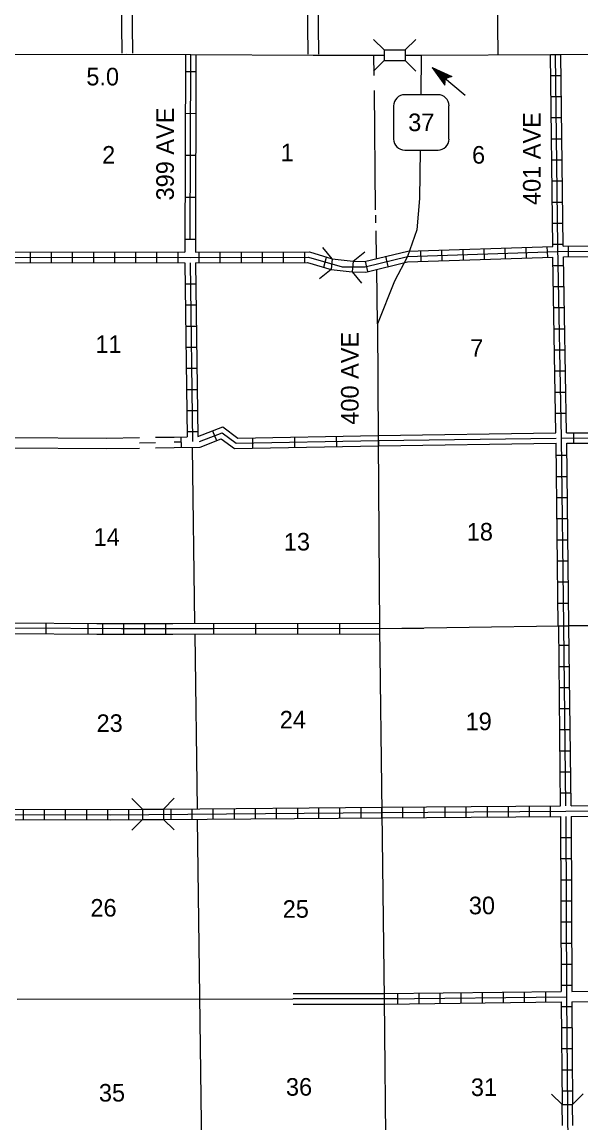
# Model space of a CAD drawing. Extents: x 1590636 to 2162085, y 16166019 to 16543965.
# Drawn here: x 1832407 to 1848298, y 16280330 to 16311631 of the extents above; entities that cross this region are included whole.
import ezdxf

# ---------------------------------------------------------------- set-up
doc = ezdxf.new("R2010")
doc.units = 0
for name, color, linetype in [('L10', 7, 'Continuous'), ('L11', 7, 'Continuous'), ('L13', 7, 'Continuous'), ('L14', 7, 'Continuous'), ('L18', 7, 'Continuous'), ('L28', 7, 'Continuous'), ('L3', 7, 'Continuous'), ('L30', 7, 'Continuous'), ('L50', 7, 'Continuous'), ('L8', 7, 'Continuous'), ('L9', 7, 'Continuous')]:
    doc.layers.add(name, color=color, linetype=linetype)

msp = doc.modelspace()

# ---------------------------------------------------------------- linework, layer by layer
at = {"layer": 'L10'}
for points in [[(1842535, 16299879), (1847586, 16299954)], [(1842537, 16299579), (1847594, 16299654)]]:
    msp.add_lwpolyline(points, dxfattribs=at)
at = {"layer": 'L11'}
for p, q in [((1840116, 16284008), (1842702, 16284012)), ((1840117, 16283708), (1842703, 16283712))]:
    msp.add_line(p, q, dxfattribs=at)
for points in [[(1832053, 16299821), (1834810, 16299804), (1835743, 16299818)], [(1836197, 16299824), (1836728, 16299832)], [(1832053, 16299521), (1834811, 16299504), (1835748, 16299518)], [(1836197, 16299526), (1836729, 16299534)]]:
    msp.add_lwpolyline(points, dxfattribs=at)
at = {"layer": 'L13'}
for p, q in [((1842419, 16310111), (1842411, 16310687)), ((1842461, 16306289), (1842427, 16309688)), ((1842469, 16305924), (1842469, 16306142)), ((1842486, 16304904), (1842477, 16305696)), ((1842511, 16303054), (1842494, 16304596)), ((1837319, 16294529), (1837253, 16299537)), ((1847953, 16294470), (1852936, 16294504)), ((1837395, 16289261), (1837328, 16294229)), ((1837560, 16276631), (1837393, 16288962)), ((1832269, 16283845), (1840103, 16283858))]:
    msp.add_line(p, q, dxfattribs=at)
for points in [[(1835746, 16299668), (1836197, 16299676)], [(1842569, 16294387), (1847667, 16294462)]]:
    msp.add_lwpolyline(points, dxfattribs=at)
at = {"layer": 'L18'}
for p, q in [((1842702, 16310837), (1842402, 16311137)), ((1843302, 16310837), (1843602, 16311137)), ((1842702, 16310837), (1842702, 16310537)), ((1842702, 16310837), (1843302, 16310837)), ((1843302, 16310837), (1843302, 16310537)), ((1842702, 16310537), (1842402, 16310237)), ((1842702, 16310537), (1843302, 16310537)), ((1843302, 16310537), (1843602, 16310237)), ((1841227, 16304896), (1840961, 16305220)), ((1841227, 16304896), (1841194, 16304596)), ((1841227, 16304896), (1841819, 16304829)), ((1841819, 16304829), (1841794, 16304529)), ((1841819, 16304829), (1842152, 16305096)), ((1841194, 16304596), (1840861, 16304329)), ((1841194, 16304596), (1841794, 16304529)), ((1841794, 16304529), (1842061, 16304204)), ((1835828, 16289254), (1835528, 16289554)), ((1836428, 16289254), (1836728, 16289562)), ((1835828, 16289254), (1835828, 16288954)), ((1835828, 16289254), (1836428, 16289254)), ((1836428, 16289254), (1836428, 16288954)), ((1835828, 16288954), (1835528, 16288654)), ((1835828, 16288954), (1836428, 16288954)), ((1836428, 16288954), (1836728, 16288662)), ((1847761, 16280854), (1847461, 16281145)), ((1848061, 16280854), (1848361, 16281154)), ((1847761, 16280854), (1848061, 16280854)), ((1847769, 16280254), (1847761, 16280854)), ((1848069, 16280254), (1848061, 16280854))]:
    msp.add_line(p, q, dxfattribs=at)
at = {"layer": 'L28'}
for p, q in [((1844069, 16310337), (1844627, 16310079)), ((1844069, 16310337), (1844427, 16309837)), ((1844069, 16310337), (1845002, 16309554)), ((1844119, 16310287), (1844411, 16309887)), ((1844152, 16310287), (1844586, 16310079)), ((1844169, 16310246), (1844419, 16309904)), ((1844194, 16310246), (1844569, 16310071)), ((1844227, 16310196), (1844411, 16309937)), ((1844252, 16310204), (1844536, 16310054)), ((1844277, 16310162), (1844394, 16310062)), ((1844294, 16310162), (1844502, 16310046)), ((1844277, 16310137), (1844419, 16309979)), ((1844311, 16310129), (1844394, 16310062)), ((1844352, 16310087), (1844427, 16310004)), ((1844377, 16310096), (1844486, 16310037)), ((1844411, 16310079), (1844452, 16310037)), ((1844411, 16310037), (1844427, 16310012)), ((1844427, 16309837), (1844444, 16310021)), ((1844627, 16310079), (1844444, 16310021))]:
    msp.add_line(p, q, dxfattribs=at)
at = {"layer": 'L3'}
for p, q in [((1844236, 16309562), (1843286, 16309562)), ((1842969, 16309246), (1842969, 16308304)), ((1844544, 16308304), (1844544, 16309246)), ((1843286, 16307987), (1844236, 16307987))]:
    msp.add_line(p, q, dxfattribs=at)
for points in [[(1828344, 16310704), (1830128, 16310721), (1831844, 16310704), (1835386, 16310721), (1837203, 16310704), (1840686, 16310687), (1842702, 16310687)], [(1843302, 16310687), (1843752, 16310687), (1847577, 16310712)], [(1843752, 16310687), (1843744, 16309562)], [(1847577, 16310712), (1852944, 16310721), (1858227, 16310687), (1861802, 16310654), (1867093, 16310604), (1868860, 16310579), (1873820, 16310529)], [(1843728, 16307987), (1843711, 16306612), (1843627, 16305721), (1843369, 16304962), (1842994, 16304262), (1842511, 16303054), (1842536, 16299729)], [(1842536, 16299729), (1842569, 16294387), (1842636, 16289154), (1842702, 16283862), (1842752, 16278987)]]:
    msp.add_lwpolyline(points, dxfattribs=at)
for centre, start, end in [((1843286, 16309248), 90.0011, 180.0011), ((1844231, 16309248), 0.0011, 90.0011), ((1843286, 16308303), 180.0011, 270.0011), ((1844231, 16308303), 270.0011, 0.0011)]:
    msp.add_arc(centre, 315, start, end, dxfattribs=at)
at = {"layer": 'L50'}
for p, q in [((1835219, 16313021), (1835244, 16310746)), ((1835519, 16313021), (1835544, 16310746)), ((1840502, 16313037), (1840536, 16310721)), ((1840802, 16313037), (1840836, 16310721)), ((1845902, 16313037), (1845936, 16310721))]:
    msp.add_line(p, q, dxfattribs=at)
at = {"layer": 'L8'}
for p, q in [((1847427, 16310712), (1847727, 16310712)), ((1847436, 16310112), (1847736, 16310112)), ((1847444, 16309512), (1847744, 16309512)), ((1847452, 16308912), (1847752, 16308912)), ((1847461, 16308312), (1847761, 16308312)), ((1847461, 16307712), (1847761, 16307712)), ((1847469, 16307112), (1847769, 16307112)), ((1847477, 16306512), (1847777, 16306512)), ((1847486, 16305912), (1847786, 16305912)), ((1844336, 16305146), (1844344, 16304846)), ((1844936, 16305162), (1844944, 16304862)), ((1845536, 16305187), (1845544, 16304887)), ((1846136, 16305204), (1846144, 16304904)), ((1846727, 16305221), (1846744, 16304921)), ((1847327, 16305246), (1847344, 16304946)), ((1847494, 16305312), (1847794, 16305312)), ((1847936, 16305254), (1847936, 16304954)), ((1832644, 16304796), (1832644, 16305096)), ((1833244, 16304796), (1833244, 16305096)), ((1833844, 16304796), (1833844, 16305096)), ((1834444, 16304796), (1834444, 16305096)), ((1835044, 16304787), (1835044, 16305087)), ((1835644, 16304787), (1835644, 16305087)), ((1836244, 16304787), (1836244, 16305087)), ((1836844, 16304787), (1836844, 16305087)), ((1837444, 16304787), (1837444, 16305087)), ((1838044, 16304787), (1838044, 16305087)), ((1838644, 16304787), (1838644, 16305087)), ((1839244, 16304796), (1839244, 16305096)), ((1839844, 16304796), (1839844, 16305096)), ((1840444, 16304796), (1840444, 16305096)), ((1840986, 16304662), (1841067, 16304945)), ((1842236, 16304537), (1842169, 16304829)), ((1842819, 16304679), (1842752, 16304971)), ((1843736, 16305121), (1843744, 16304821)), ((1837036, 16304787), (1837103, 16299837)), ((1837336, 16304787), (1837403, 16299845)), ((1847502, 16304712), (1847802, 16304712)), ((1837053, 16304187), (1837353, 16304187)), ((1847519, 16304112), (1847819, 16304112)), ((1837053, 16303587), (1837353, 16303587)), ((1847527, 16303512), (1847827, 16303512)), ((1837053, 16302987), (1837353, 16302987)), ((1847536, 16302912), (1847836, 16302912)), ((1837069, 16302387), (1837369, 16302387)), ((1847544, 16302312), (1847844, 16302312)), ((1837086, 16301787), (1837386, 16301787)), ((1847561, 16301712), (1847861, 16301712)), ((1837086, 16301187), (1837386, 16301187)), ((1847569, 16301112), (1847869, 16301112)), ((1837086, 16300587), (1837386, 16300587)), ((1847577, 16300512), (1847877, 16300512)), ((1836940, 16299536), (1836936, 16299834)), ((1837103, 16299987), (1837403, 16299987)), ((1847744, 16299804), (1858285, 16299820)), ((1847886, 16299954), (1852902, 16299962)), ((1848086, 16299954), (1848086, 16299654)), ((1847894, 16299654), (1852902, 16299662)), ((1847602, 16299312), (1847902, 16299312)), ((1847611, 16298712), (1847911, 16298712)), ((1847619, 16298112), (1847919, 16298112)), ((1847619, 16297512), (1847919, 16297512)), ((1847627, 16296912), (1847927, 16296912)), ((1847636, 16296312), (1847936, 16296312)), ((1847644, 16295712), (1847944, 16295712)), ((1847652, 16295112), (1847952, 16295112)), ((1834705, 16294230), (1834704, 16294529)), ((1835301, 16294231), (1835301, 16294529)), ((1835898, 16294232), (1835898, 16294530)), ((1836495, 16294232), (1836494, 16294531)), ((1847652, 16294468), (1847952, 16294468)), ((1847669, 16293912), (1847969, 16293912)), ((1847677, 16293312), (1847977, 16293312)), ((1847677, 16292712), (1847977, 16292712)), ((1847686, 16292112), (1847986, 16292112)), ((1847694, 16291512), (1847994, 16291512)), ((1847702, 16290912), (1848002, 16290912)), ((1847711, 16290312), (1848011, 16290312)), ((1847711, 16289712), (1848011, 16289712)), ((1832436, 16289254), (1832436, 16288954)), ((1833036, 16289254), (1833036, 16288954)), ((1833636, 16289245), (1833636, 16288945)), ((1834236, 16289245), (1834236, 16288945)), ((1834836, 16289245), (1834836, 16288945)), ((1835436, 16289245), (1835436, 16288945)), ((1836636, 16289262), (1836636, 16288962)), ((1837236, 16289262), (1837236, 16288962)), ((1837836, 16289270), (1837836, 16288970)), ((1838436, 16289270), (1838436, 16288970)), ((1839036, 16289279), (1839036, 16288979)), ((1839636, 16289279), (1839636, 16288979)), ((1840236, 16289287), (1840236, 16288987)), ((1840836, 16289287), (1840836, 16288987)), ((1841436, 16289295), (1841436, 16288995)), ((1842036, 16289295), (1842036, 16288995)), ((1842636, 16289304), (1842636, 16289004)), ((1842636, 16289004), (1842636, 16289304)), ((1843236, 16289012), (1843236, 16289312)), ((1843836, 16289012), (1843836, 16289312)), ((1844436, 16289020), (1844436, 16289320)), ((1845036, 16289020), (1845036, 16289320)), ((1845636, 16289029), (1845636, 16289329)), ((1846236, 16289029), (1846236, 16289329)), ((1846836, 16289037), (1846836, 16289337)), ((1847436, 16289045), (1847436, 16289345)), ((1847719, 16288445), (1848019, 16288445)), ((1847719, 16287845), (1848019, 16287845)), ((1847727, 16287245), (1848027, 16287245)), ((1847727, 16286645), (1848027, 16286645)), ((1847727, 16286045), (1848027, 16286045)), ((1847727, 16285445), (1848027, 16285445)), ((1847736, 16284845), (1848036, 16284845)), ((1847736, 16284245), (1848036, 16284245)), ((1842702, 16284012), (1847736, 16284070)), ((1842702, 16283862), (1847886, 16283920)), ((1843086, 16284020), (1843086, 16283720)), ((1843686, 16284020), (1843686, 16283720)), ((1844286, 16284029), (1844286, 16283729)), ((1844886, 16284037), (1844886, 16283737)), ((1845486, 16284045), (1845486, 16283745)), ((1846086, 16284054), (1846086, 16283754)), ((1846686, 16284054), (1846686, 16283754)), ((1847286, 16284062), (1847286, 16283762)), ((1842702, 16283712), (1847736, 16283770)), ((1847736, 16283645), (1848036, 16283645)), ((1847744, 16283045), (1848044, 16283045)), ((1847752, 16282445), (1848052, 16282445)), ((1847752, 16281845), (1848052, 16281845)), ((1847761, 16281245), (1848061, 16281245))]:
    msp.add_line(p, q, dxfattribs=at)
for points in [[(1847494, 16305246), (1847427, 16310712)], [(1847869, 16289345), (1847811, 16294470), (1847744, 16299804), (1847644, 16305254), (1847577, 16310712)], [(1847794, 16305254), (1847727, 16310712)], [(1843369, 16304962), (1847644, 16305104), (1852977, 16305146), (1858244, 16305146), (1863535, 16305162)], [(1843372, 16305113), (1847494, 16305246)], [(1847794, 16305254), (1852844, 16305296)], [(1826645, 16304929), (1831919, 16304946), (1837186, 16304937), (1840552, 16304946), (1841511, 16304671), (1842161, 16304671), (1843369, 16304962)], [(1832069, 16305096), (1837036, 16305087)], [(1837336, 16305087), (1840577, 16305096), (1841227, 16304896)], [(1841819, 16304829), (1842144, 16304821), (1843372, 16305113)], [(1843367, 16304812), (1847502, 16304946)], [(1847586, 16299954), (1847502, 16304946)], [(1847802, 16304954), (1852852, 16304996)], [(1847886, 16299954), (1847802, 16304954)], [(1832069, 16304796), (1837036, 16304787)], [(1837336, 16304787), (1840527, 16304796), (1841194, 16304596)], [(1841794, 16304529), (1842177, 16304521), (1843367, 16304812)], [(1836728, 16299832), (1837103, 16299837)], [(1837771, 16299826), (1838096, 16299951), (1838496, 16299653), (1842538, 16299729), (1847588, 16299804)], [(1836729, 16299534), (1837469, 16299545)], [(1836938, 16299685), (1836731, 16299682)], [(1847654, 16294462), (1847594, 16299654)], [(1847953, 16294470), (1847894, 16299654)], [(1834537, 16294528), (1836691, 16294531)], [(1834536, 16294228), (1836694, 16294231)], [(1837864, 16294382), (1835233, 16294379)], [(1847719, 16289345), (1847667, 16294462)], [(1848019, 16289345), (1847953, 16294470)], [(1832194, 16289254), (1834911, 16289245), (1835828, 16289254)], [(1836428, 16289254), (1842636, 16289304)], [(1842636, 16289304), (1847719, 16289345)], [(1842636, 16289154), (1847869, 16289195), (1853119, 16289229), (1858402, 16289254)], [(1848019, 16289345), (1852969, 16289379)], [(1820336, 16289112), (1821386, 16289070), (1826711, 16289087), (1832044, 16289104), (1834911, 16289095), (1842636, 16289154)], [(1832194, 16288954), (1834911, 16288945), (1835828, 16288954)], [(1836428, 16288954), (1842636, 16289004)], [(1842636, 16289004), (1847719, 16289045)], [(1847719, 16289045), (1847736, 16284070)], [(1847869, 16289045), (1847886, 16283920), (1847936, 16278595), (1848027, 16273362)], [(1848019, 16289045), (1852977, 16289079)], [(1848019, 16289045), (1848036, 16284070)], [(1847736, 16283770), (1847761, 16280853)], [(1848036, 16283770), (1848061, 16280854)]]:
    msp.add_lwpolyline(points, dxfattribs=at)
at = {"layer": 'L9'}
for p, q in [((1837053, 16310704), (1837036, 16305087)), ((1837187, 16305456), (1837203, 16310703)), ((1837353, 16310704), (1837336, 16305087)), ((1837052, 16310229), (1837350, 16310228)), ((1837048, 16309036), (1837347, 16309035)), ((1837045, 16307843), (1837343, 16307842)), ((1837041, 16306649), (1837340, 16306648)), ((1837038, 16305456), (1837336, 16305455)), ((1837186, 16304787), (1837253, 16299704)), ((1837826, 16300007), (1837933, 16299729)), ((1840149, 16299833), (1840154, 16299535)), ((1841342, 16299856), (1841347, 16299557)), ((1842535, 16299878), (1842540, 16299580)), ((1838956, 16299811), (1838961, 16299512)), ((1833091, 16294240), (1833093, 16294539)), ((1834284, 16294233), (1834286, 16294531)), ((1837858, 16294233), (1837857, 16294531)), ((1839058, 16294234), (1839057, 16294532)), ((1840251, 16294235), (1840251, 16294534)), ((1841444, 16294237), (1841444, 16294535)), ((1843086, 16283863), (1840116, 16283858))]:
    msp.add_line(p, q, dxfattribs=at)
for points in [[(1837403, 16299845), (1838119, 16300120), (1838544, 16299804), (1842535, 16299879)], [(1837456, 16299705), (1838096, 16299951), (1838496, 16299653), (1842537, 16299729)], [(1837469, 16299545), (1838069, 16299779), (1838444, 16299504), (1842537, 16299579)], [(1832103, 16294545), (1834537, 16294531)], [(1836691, 16294531), (1842568, 16294537)], [(1835478, 16294375), (1832102, 16294395)], [(1832103, 16294245), (1834536, 16294231)], [(1836694, 16294231), (1842571, 16294237)], [(1843830, 16294388), (1837319, 16294381)], [(1848036, 16284070), (1853010, 16284112)], [(1848036, 16283770), (1853010, 16283810)]]:
    msp.add_lwpolyline(points, dxfattribs=at)

# ---------------------------------------------------------------- texts
at = {"layer": 'L14'}
for s, p in [('2', (1834686, 16307604)), ('1', (1839761, 16307671)), ('6', (1845202, 16307604)), ('11', (1834494, 16302221)), ('7', (1845152, 16302112)), ('18', (1845052, 16296887)), ('14', (1834444, 16296737)), ('13', (1839852, 16296604)), ('24', (1839736, 16291545)), ('19', (1845019, 16291495)), ('23', (1834528, 16291445)), ('26', (1834353, 16286195)), ('30', (1845111, 16286262)), ('25', (1839819, 16286162)), ('35', (1834594, 16280937)), ('36', (1839911, 16281104)), ('31', (1845169, 16281095))]:
    msp.add_text(s, height=500, rotation=0.2829, dxfattribs=at).set_placement(p)
at = {"layer": 'L28'}
msp.add_text('5.0', height=500, rotation=360, dxfattribs=at).set_placement((1834236, 16309829))
at = {"layer": 'L3'}
msp.add_text('37', height=500, rotation=360, dxfattribs=at).set_placement((1843386, 16308529))
at = {"layer": 'L30'}
for s, p in [('399 AVE', (1836724, 16306559)), ('401 AVE', (1847150, 16306429)), ('400 AVE', (1841976, 16300183))]:
    msp.add_text(s, height=500, rotation=90, dxfattribs=at).set_placement(p)

doc.saveas('drawing.dxf')
